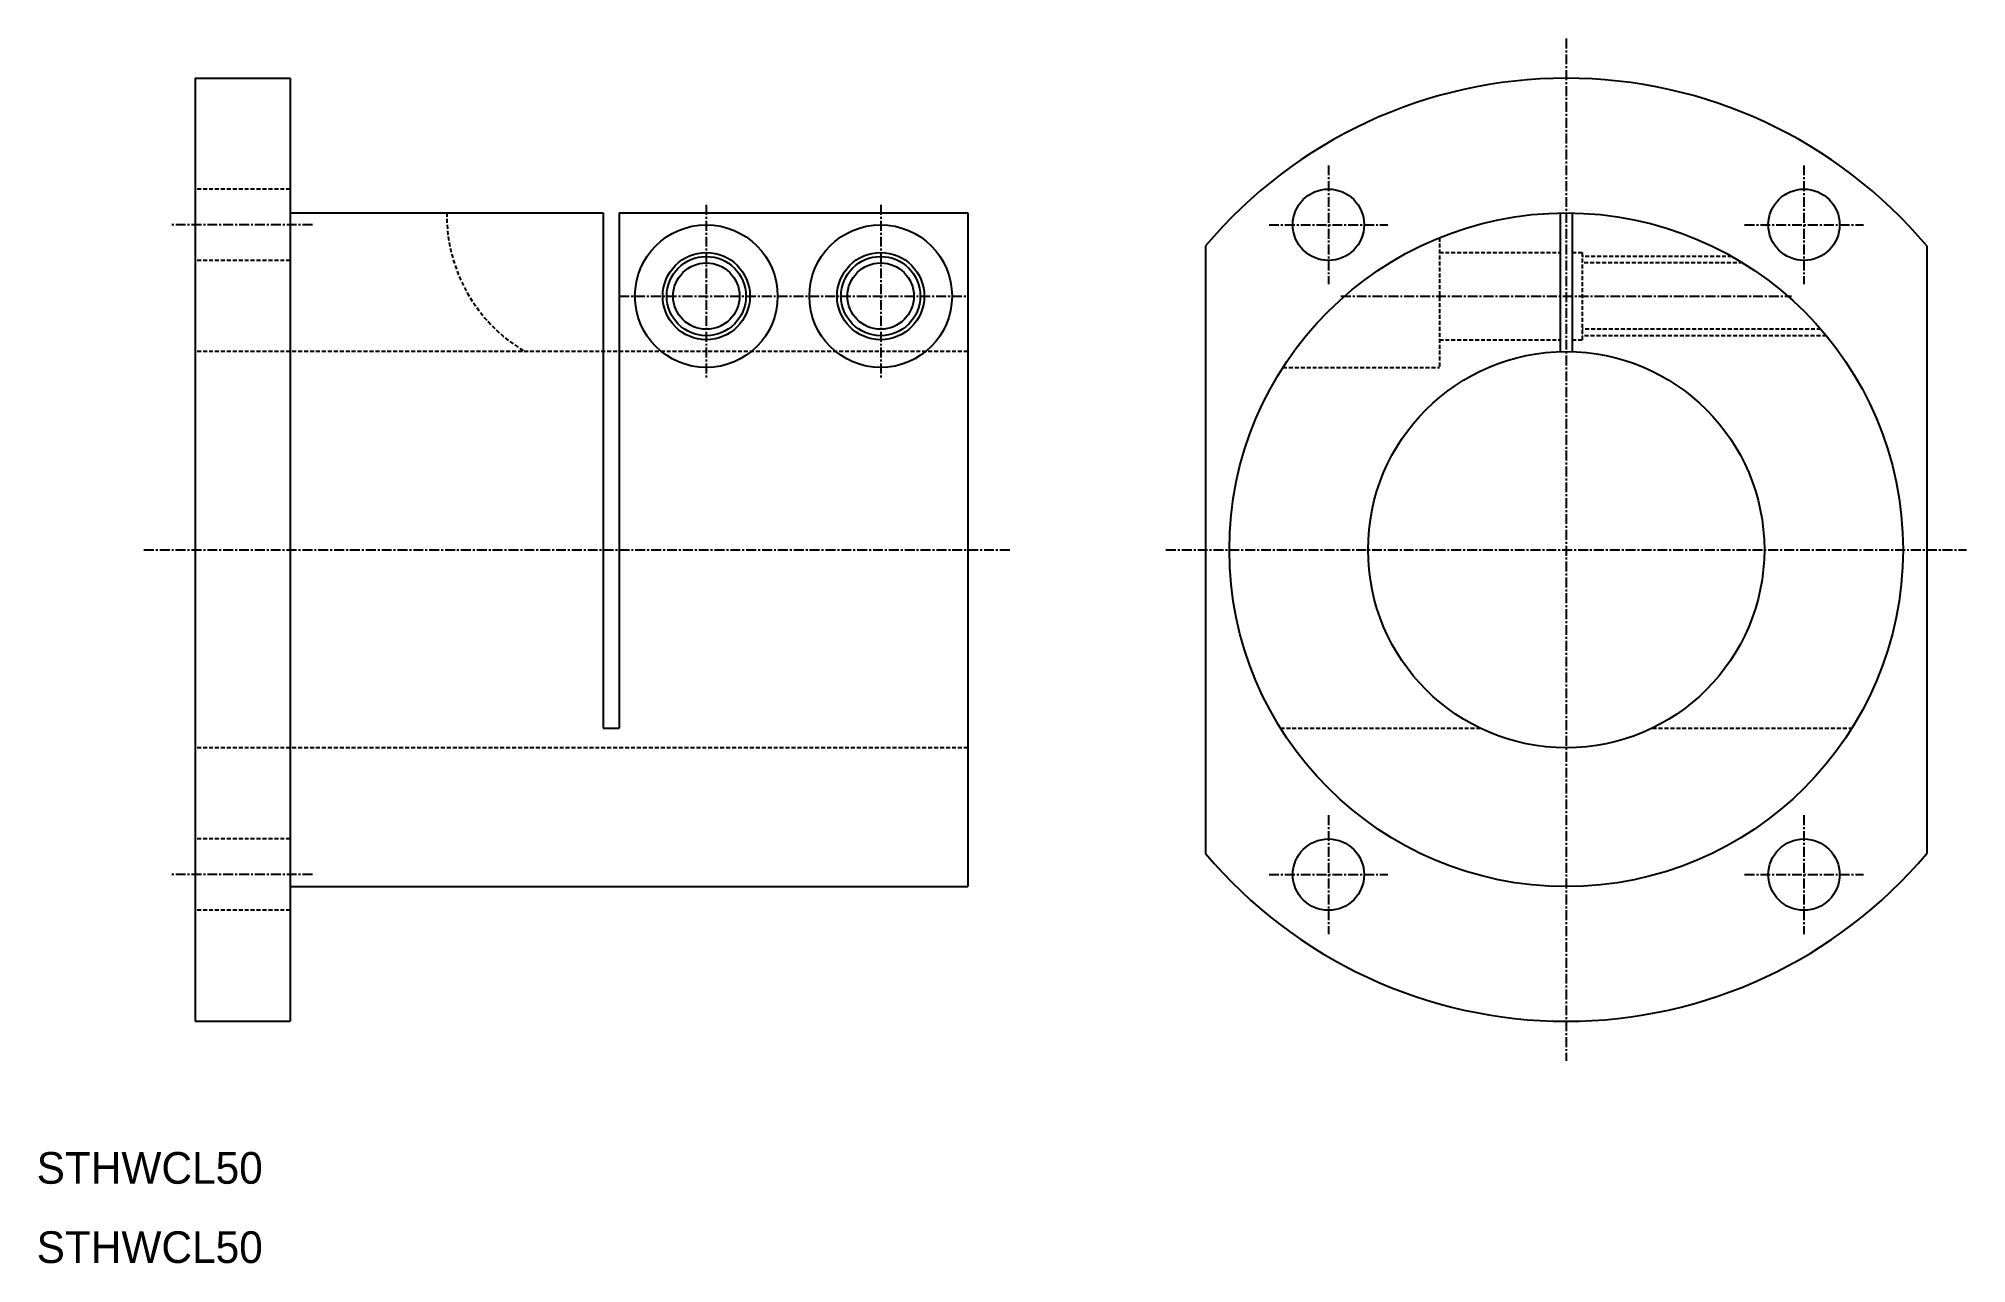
# Model space of a CAD drawing. Extents: x 10 to 254, y 10 to 164.
import ezdxf

# ---------------------------------------------------------------- set-up
doc = ezdxf.new("R2010")
doc.units = 0
doc.linetypes.add('CENTER', pattern=[2, 1.25, -0.25, 0.25, -0.25])
doc.linetypes.add('DASHED', pattern=[0.75, 0.5, -0.25])
doc.layers.get('0').update_dxf_attribs({"linetype": 'CONTINUOUS'})
doc.layers.add('CENTER', color=1, linetype='CENTER')

msp = doc.modelspace()

# ---------------------------------------------------------------- linework, layer by layer
at = {"color": 7, "linetype": 'CONTINUOUS'}
for p, q in [((30, 159.5), (30, 40.5)), ((30, 159.5), (42, 159.5)), ((42, 159.5), (42, 40.5)), ((42, 142.5), (81.5, 142.5)), ((81.5, 142.5), (81.5, 77.5)), ((83.5, 142.5), (83.5, 77.5)), ((83.5, 142.5), (127.5, 142.5)), ((127.5, 142.5), (127.5, 57.5)), ((202.25, 142.49), (202.25, 124.99)), ((203.75, 142.49), (203.75, 124.99)), ((157.5, 138.34), (157.5, 61.66)), ((248.5, 138.34), (248.5, 61.66)), ((81.5, 77.5), (83.5, 77.5)), ((42, 57.5), (127.5, 57.5)), ((30, 40.5), (42, 40.5))]:
    msp.add_line(p, q, dxfattribs=at)
at = {"color": 3, "linetype": 'DASHED'}
for p, q in [((42, 145.5), (30, 145.5)), ((187, 139.37), (187, 123)), ((42, 136.5), (30, 136.5)), ((187, 137.5), (202.25, 137.5)), ((203.75, 137.5), (205, 137.5)), ((205, 137.5), (205, 126.5)), ((223.91, 137), (205, 137)), ((225.28, 136.19), (205, 136.19)), ((187, 126.5), (202.25, 126.5)), ((203.75, 126.5), (205, 126.5)), ((235.14, 127.81), (205, 127.81)), ((235.82, 127), (205, 127)), ((127.5, 125), (30, 125)), ((167.26, 123), (187, 123)), ((166.94, 77.5), (192.1, 77.5)), ((213.9, 77.5), (239.06, 77.5)), ((127.5, 75), (30, 75)), ((42, 63.5), (30, 63.5)), ((42, 54.5), (30, 54.5))]:
    msp.add_line(p, q, dxfattribs=at)
at = {"color": 7, "linetype": 'CONTINUOUS'}
for centre, radius in [((173, 141), 4.5), ((233, 141), 4.5), ((203, 100), 42.5), ((94.5, 132), 9), ((116.5, 132), 9), ((94.5, 132), 5.5), ((116.5, 132), 5.5), ((94.5, 132), 4.19), ((116.5, 132), 4.19), ((203, 100), 25), ((173, 59), 4.5), ((233, 59), 4.5)]:
    msp.add_circle(centre, radius, dxfattribs=at)
at = {"color": 3, "linetype": 'CONTINUOUS'}
for centre in [(94.5, 132), (116.5, 132)]:
    msp.add_circle(centre, 5, dxfattribs=at)
at = {"color": 7, "linetype": 'CONTINUOUS'}
for start, end in [(40.1192, 139.8808), (220.1192, 319.8808)]:
    msp.add_arc((203, 100), 59.5, start, end, dxfattribs=at)
at = {"color": 3, "linetype": 'DASHED'}
msp.add_arc((81.77, 142.26), 20.02, 179.3211, 239.5497, dxfattribs=at)
at = {"layer": 'CENTER', "color": 1, "linetype": 'CENTER'}
for p, q in [((203, 164.5), (203, 35.5)), ((173, 148.5), (173, 133.5)), ((233, 148.5), (233, 133.5)), ((94.5, 143.5), (94.5, 121.5)), ((116.5, 143.5), (116.5, 121.5)), ((44.8, 141), (26.85, 141)), ((165.5, 141), (180.5, 141)), ((225.5, 141), (240.5, 141)), ((83.5, 132), (127.5, 132)), ((174.57, 132), (231.43, 132)), ((23.54, 100), (132.79, 100)), ((152.5, 100), (253.5, 100)), ((173, 66.5), (173, 51.5)), ((233, 66.5), (233, 51.5)), ((44.8, 59), (26.85, 59)), ((165.5, 59), (180.5, 59)), ((225.5, 59), (240.5, 59))]:
    msp.add_line(p, q, dxfattribs=at)

# ---------------------------------------------------------------- texts
at = {"color": 7, "linetype": 'CONTINUOUS'}
for p in [(10, 20), (10, 10)]:
    msp.add_text('STHWCL50', height=4, dxfattribs=at).set_placement(p)

doc.saveas('drawing.dxf')
